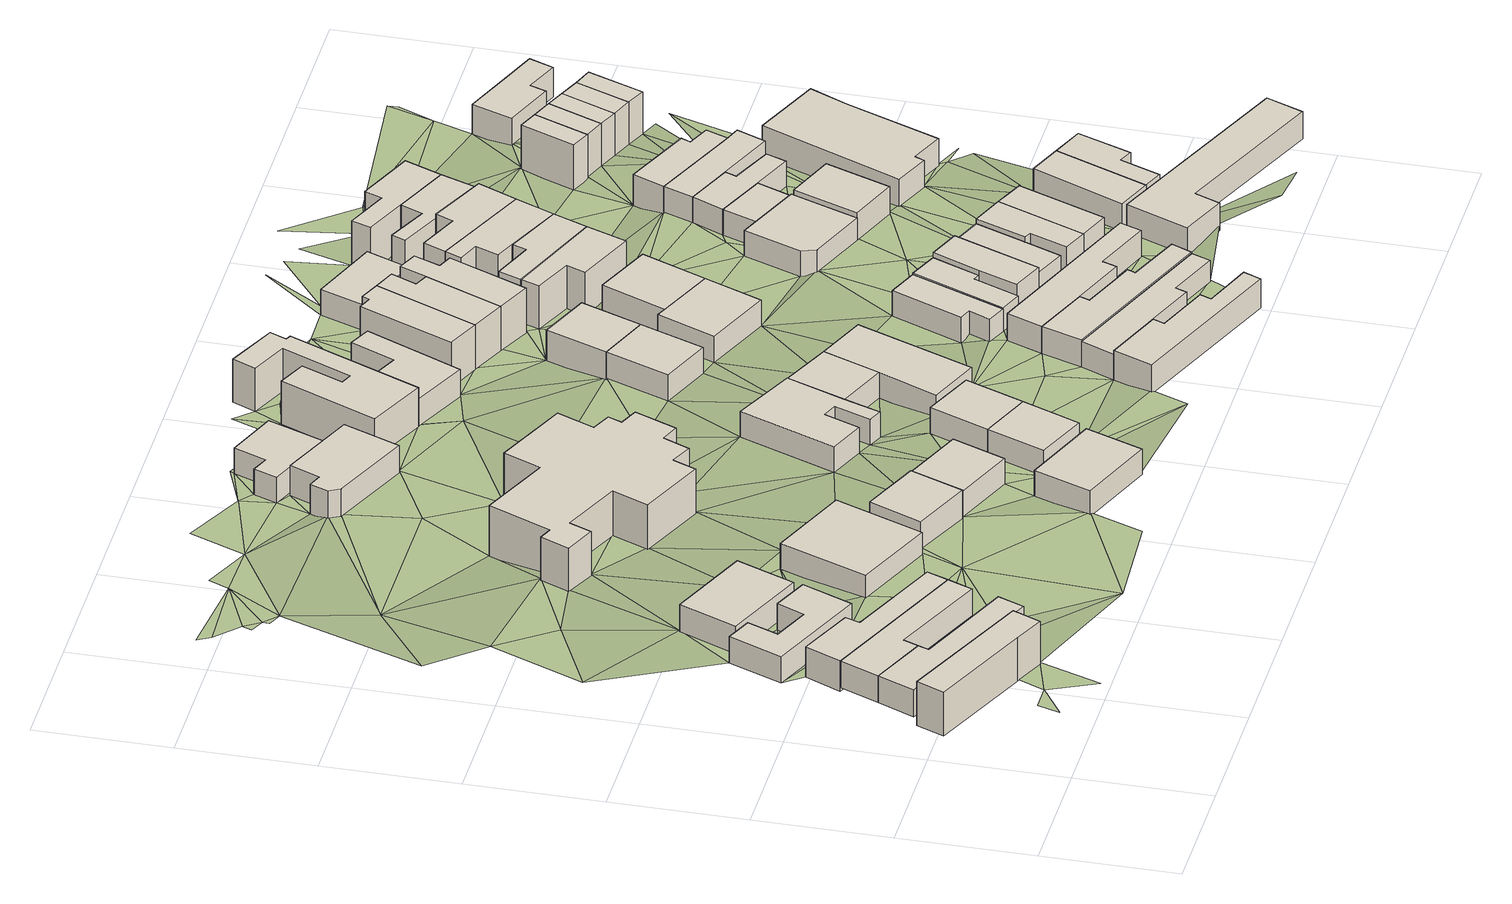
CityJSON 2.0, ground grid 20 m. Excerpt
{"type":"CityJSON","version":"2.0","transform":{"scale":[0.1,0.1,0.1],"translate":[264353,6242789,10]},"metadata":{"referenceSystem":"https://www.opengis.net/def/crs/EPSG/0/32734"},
"CityObjects":{
"building1":{"type":"Building","attributes":{"address":"35 Aberdeen Street Woodstock Cape Town","building":"house","building:levels":"2","footprint":{"type":"Polygon"},"plus_code":"CQX6XQXJ+XQV","ground_height":14.04,"building_height":6.9,"roof_height":20.94},"geometry":[{"type":"Solid","lod":"1","boundaries":[[[[0,1,2,3]],[[1,4,5,2]],[[4,6,7,5]],[[6,8,9,7]],[[8,0,3,9]],[[3,2,5,7,9]],[[8,6,4,1,0]]]]}]},
"building2":{"type":"Building","attributes":{"address":"33 Aberdeen Street Woodstock Cape Town","building":"house","building:levels":"1","footprint":{"type":"Polygon"},"plus_code":"CQXGX8X3+X6V","ground_height":14.04,"building_height":4.1,"roof_height":18.14},"geometry":[{"type":"Solid","lod":"1","boundaries":[[[[10,11,12,13]],[[11,14,15,12]],[[14,16,17,15]],[[16,18,19,17]],[[18,20,21,19]],[[20,10,13,21]],[[13,12,15,17,19,21]],[[20,18,16,14,11,10]]]]}]},
"building3":{"type":"Building","attributes":{"address":"31 Aberdeen Street Woodstock Cape Town","building":"house","building:levels":"1","footprint":{"type":"Polygon"},"plus_code":"CQXGX2X3+XVR","ground_height":14.04,"building_height":4.1,"roof_height":18.14},"geometry":[{"type":"Solid","lod":"1","boundaries":[[[[11,10,13,12]],[[10,22,23,13]],[[22,24,25,23]],[[24,26,27,25]],[[26,28,29,27]],[[28,11,12,29]],[[12,13,23,25,27,29]],[[28,26,24,22,10,11]]]]}]},
"building4":{"type":"Building","attributes":{"address":"29 Aberdeen Street Woodstock Cape Town","building":"house","building:levels":"1","footprint":{"type":"Polygon"},"plus_code":"CQXQX6X6+X9X","ground_height":14.04,"building_height":4.1,"roof_height":18.14},"geometry":[{"type":"Solid","lod":"1","boundaries":[[[[30,31,27,29]],[[31,32,33,27]],[[32,34,35,33]],[[34,36,37,35]],[[36,38,39,37]],[[38,30,29,39]],[[29,27,33,35,37,39]],[[38,36,34,32,31,30]]]]}]},
"building5":{"type":"Building","attributes":{"address":"28 Aberdeen Street Woodstock Cape Town","building":"house","building:use":"residential","building:levels":"1","beds":"5","social_facility":"group_home","footprint":{"type":"Polygon"},"plus_code":"CQX8XVXG+XGV","ground_height":13.25,"building_height":4.1,"roof_height":17.35},"geometry":[{"type":"Solid","lod":"1","boundaries":[[[[40,41,42,43]],[[41,44,45,42]],[[44,46,47,45]],[[46,48,49,47]],[[48,50,51,49]],[[50,52,53,51]],[[52,54,55,53]],[[54,40,43,55]],[[43,42,45,47,49,51,53,55]],[[54,52,50,48,46,44,41,40]]]]}]},
"building6":{"type":"Building","attributes":{"address":"25 Aberdeen Street Woodstock Cape Town","building":"house","building:levels":"1","footprint":{"type":"Polygon"},"plus_code":"CQXRXVX9+XGX","ground_height":13.25,"building_height":4.1,"roof_height":17.35},"geometry":[{"type":"Solid","lod":"1","boundaries":[[[[56,57,58,59]],[[57,60,61,58]],[[60,62,63,61]],[[62,56,59,63]],[[59,58,61,63]],[[62,60,57,56]]]]}]},
"building7":{"type":"Building","attributes":{"address":"Poitier House 2 Regent Square Woodstock Cape Town","building":"house","building:use":"residential","building:levels":"1","beds":"8","social_facility":"group_home","footprint":{"type":"Polygon"},"plus_code":"CRXPX9XQ+XXX","ground_height":12.96,"building_height":4.1,"roof_height":17.06},"geometry":[{"type":"Solid","lod":"1","boundaries":[[[[64,65,66,67]],[[65,68,69,66]],[[68,70,71,69]],[[70,64,67,71]],[[67,66,69,71]],[[70,68,65,64]]]]}]},
"building8":{"type":"Building","attributes":{"address":"4 Regent Square Woodstock Cape Town","building":"house","building:levels":"1","footprint":{"type":"Polygon"},"plus_code":"CVX7X8XF+X3V","ground_height":13.81,"building_height":4.1,"roof_height":17.91},"geometry":[{"type":"Solid","lod":"1","boundaries":[[[[72,73,74,75,76,77]],[[73,78,79,75,74]],[[78,80,81,79]],[[80,72,77,76,81]],[[76,75,79,81]],[[80,78,73,72]]]]}]},
"building9":{"type":"Building","attributes":{"address":"Woodstock Cape Town","building":"church","building:levels":"2","footprint":{"type":"Polygon"},"plus_code":"CVX2XJXR+X5X","ground_height":11.97,"building_height":6.9,"roof_height":18.87},"geometry":[{"type":"Solid","lod":"1","boundaries":[[[[82,83,84,85]],[[83,86,87,84]],[[86,88,89,87]],[[88,90,91,89]],[[90,92,93,91]],[[92,94,95,93]],[[94,96,97,95]],[[96,98,99,97]],[[98,100,101,99]],[[100,102,103,101]],[[102,104,105,103]],[[104,106,107,105]],[[106,108,109,107]],[[108,110,111,109]],[[110,112,113,111]],[[112,114,115,113]],[[114,116,117,115]],[[116,118,119,117]],[[118,120,121,119]],[[120,82,85,121]],[[85,84,87,89,91,93,95,97,99,101,103,105,107,109,111,113,115,117,119,121]],[[120,118,116,114,112,110,108,106,104,102,100,98,96,94,92,90,88,86,83,82]]]]}]},
"building10":{"type":"Building","attributes":{"address":"6 Regent Square Woodstock Cape Town","building":"house","building:levels":"1","footprint":{"type":"Polygon"},"plus_code":"CVXPXFX9+XWX","ground_height":13.62,"building_height":4.1,"roof_height":17.72},"geometry":[{"type":"Solid","lod":"1","boundaries":[[[[122,123,77,74]],[[123,124,125,77]],[[124,126,127,125]],[[126,122,74,127]],[[74,77,125,127]],[[126,124,123,122]]]]}]},
"building11":{"type":"Building","attributes":{"address":"60 Essex Street Woodstock Cape Town","building":"house","building:levels":"1","footprint":{"type":"Polygon"},"plus_code":"CVXXXPXC+XRX","ground_height":13.62,"building_height":4.1,"roof_height":17.72},"geometry":[{"type":"Solid","lod":"1","boundaries":[[[[128,129,130,131]],[[129,132,133,130]],[[132,134,135,133]],[[134,128,131,135]],[[131,130,133,135]],[[134,132,129,128]]]]}]},
"building12":{"type":"Building","attributes":{"address":"58 Essex Street Woodstock Cape Town","building":"house","building:levels":"1","footprint":{"type":"Polygon"},"plus_code":"C2X8X8X3+XGW","ground_height":13.62,"building_height":4.1,"roof_height":17.72},"geometry":[{"type":"Solid","lod":"1","boundaries":[[[[136,137,138,139]],[[137,140,141,138]],[[140,142,143,141]],[[142,136,139,143]],[[139,138,141,143]],[[142,140,137,136]]]]}]},
"building13":{"type":"Building","attributes":{"address":"23 Aberdeen Street Woodstock Cape Town","building":"house","building:levels":"1","footprint":{"type":"Polygon"},"plus_code":"CVX3X8XG+X2V","ground_height":10.85,"building_height":4.1,"roof_height":14.95},"geometry":[{"type":"Solid","lod":"1","boundaries":[[[[144,145,146,147]],[[145,148,149,146]],[[148,150,151,149]],[[150,152,153,151]],[[152,154,155,153]],[[154,156,157,155]],[[156,144,147,157]],[[147,146,149,151,153,155,157]],[[156,154,152,150,148,145,144]]]]}]},
"building14":{"type":"Building","attributes":{"address":"56 Essex Street Woodstock Cape Town","building":"house","building:levels":"1","footprint":{"type":"Polygon"},"plus_code":"C2XFXRXF+X2X","ground_height":13.62,"building_height":4.1,"roof_height":17.72},"geometry":[{"type":"Solid","lod":"1","boundaries":[[[[158,159,160,139]],[[159,161,162,160]],[[161,163,138,162]],[[163,158,139,138]],[[139,160,162,138]],[[163,161,159,158]]]]}]},
"building15":{"type":"Building","attributes":{"address":"21 Aberdeen Street Woodstock Cape Town","building":"house","building:levels":"1","footprint":{"type":"Polygon"},"plus_code":"CVX4XFXF+XRV","ground_height":10.06,"building_height":4.1,"roof_height":14.16},"geometry":[{"type":"Solid","lod":"1","boundaries":[[[[164,165,166,167]],[[165,168,169,166]],[[168,170,171,169]],[[170,172,173,171]],[[172,174,175,173]],[[174,164,167,175]],[[167,166,169,171,173,175]],[[174,172,170,168,165,164]]]]}]},
"building16":{"type":"Building","attributes":{"address":"8 Regent Road Woodstock Cape Town","building":"house","building:levels":"1","footprint":{"type":"Polygon"},"plus_code":"C2X6XPXM+XXV","ground_height":12.81,"building_height":4.1,"roof_height":16.91},"geometry":[{"type":"Solid","lod":"1","boundaries":[[[[176,177,178,179,180]],[[177,181,182,178]],[[181,183,184,182]],[[183,185,186,184]],[[185,187,188,186]],[[187,189,190,188]],[[189,191,192,190]],[[191,193,194,195,192]],[[193,176,180,179,195,194]],[[179,178,182,184,186,188,190,192,195]],[[193,191,189,187,185,183,181,177,176]]]]}]},
"building17":{"type":"Building","attributes":{"address":"10 Regent Road Woodstock Cape Town","building":"house","building:levels":"1","footprint":{"type":"Polygon"},"plus_code":"C2XMXVXQ+XVX","ground_height":12.68,"building_height":4.1,"roof_height":16.78},"geometry":[{"type":"Solid","lod":"1","boundaries":[[[[196,197,194,180]],[[197,198,199,194]],[[198,200,201,199]],[[200,196,180,201]],[[180,194,199,201]],[[200,198,197,196]]]]}]},
"building18":{"type":"Building","attributes":{"address":"12 Regent Road Woodstock Cape Town","building":"house","building:levels":"1","footprint":{"type":"Polygon"},"plus_code":"C2XWXJXX+XFX","ground_height":12.68,"building_height":4.1,"roof_height":16.78},"geometry":[{"type":"Solid","lod":"1","boundaries":[[[[200,198,199,201]],[[198,202,203,199]],[[202,204,205,203]],[[204,206,207,205]],[[206,200,201,207]],[[201,199,203,205,207]],[[206,204,202,198,200]]]]}]},
"building19":{"type":"Building","attributes":{"address":"1 Regent Square Woodstock Cape Town","building":"house","building:levels":"2","footprint":{"type":"Polygon"},"plus_code":"CVXQXRX9+X9X","ground_height":10.1,"building_height":6.9,"roof_height":17},"geometry":[{"type":"Solid","lod":"1","boundaries":[[[[208,209,210,211]],[[209,212,213,210]],[[212,214,215,213]],[[214,216,217,215]],[[216,218,219,217]],[[218,220,221,219]],[[220,222,223,221]],[[222,224,225,223]],[[224,226,227,225]],[[226,228,229,227]],[[228,230,231,229]],[[230,208,211,231]],[[211,210,213,215,217,219,221,223,225,227,229,231]],[[230,228,226,224,222,220,218,216,214,212,209,208]]]]}]},
"building20":{"type":"Building","attributes":{"address":"3 Regent Square Woodstock Cape Town","building":"house","building:levels":"1","footprint":{"type":"Polygon"},"plus_code":"C2X6XGXC+X6R","ground_height":10.97,"building_height":4.1,"roof_height":15.07},"geometry":[{"type":"Solid","lod":"1","boundaries":[[[[232,233,234,235]],[[233,236,237,234]],[[236,238,239,237]],[[238,240,241,239]],[[240,242,243,241]],[[242,232,235,243]],[[235,234,237,239,241,243]],[[242,240,238,236,233,232]]]]}]},
"building21":{"type":"Building","attributes":{"address":"13 Regent Square Woodstock Cape Town","building":"house","building:levels":"1","footprint":{"type":"Polygon"},"plus_code":"C2XQXRXR+X5W","ground_height":11.95,"building_height":4.1,"roof_height":16.05},"geometry":[{"type":"Solid","lod":"1","boundaries":[[[[244,245,246,247]],[[245,248,249,246]],[[248,250,251,249]],[[250,244,247,251]],[[247,246,249,251]],[[250,248,245,244]]]]}]},
"building22":{"type":"Building","attributes":{"address":"53 Essex Street Woodstock Cape Town","building":"house","building:levels":"1","footprint":{"type":"Polygon"},"plus_code":"C3XMX8XW+X3W","ground_height":14.14,"building_height":4.1,"roof_height":18.24},"geometry":[{"type":"Solid","lod":"1","boundaries":[[[[252,253,254,255,256,257]],[[253,258,259,255,254]],[[258,260,261,259]],[[260,262,263,261]],[[262,264,265,263]],[[264,266,267,265]],[[266,268,269,267]],[[268,252,257,256,269]],[[256,255,259,261,263,265,267,269]],[[268,266,264,262,260,258,253,252]]]]}]},
"building23":{"type":"Building","attributes":{"address":"51 Essex Street Woodstock Cape Town","building":"house","building:levels":"1","footprint":{"type":"Polygon"},"plus_code":"C3XVXFXX+X2X","ground_height":13.47,"building_height":4.1,"roof_height":17.57},"geometry":[{"type":"Solid","lod":"1","boundaries":[[[[270,252,257,271]],[[252,268,272,257]],[[268,273,274,272]],[[273,275,276,274]],[[275,277,278,276]],[[277,279,280,278]],[[279,281,282,280]],[[281,270,271,282]],[[271,257,272,274,276,278,280,282]],[[281,279,277,275,273,268,252,270]]]]}]},
"building24":{"type":"Building","attributes":{"address":"11 Regent Square Woodstock Cape Town","building":"house","building:levels":"1","footprint":{"type":"Polygon"},"plus_code":"C2XXXCXV+XGW","ground_height":11.95,"building_height":4.1,"roof_height":16.05},"geometry":[{"type":"Solid","lod":"1","boundaries":[[[[283,284,247,246]],[[284,285,286,247]],[[285,287,288,286]],[[287,283,246,288]],[[246,247,286,288]],[[287,285,284,283]]]]}]},
"building25":{"type":"Building","attributes":{"address":"5 Regent Square Woodstock Cape Town","building":"house","building:levels":"2","footprint":{"type":"Polygon"},"plus_code":"C2XPX5X7+XCW","ground_height":11.24,"building_height":6.9,"roof_height":18.14},"geometry":[{"type":"Solid","lod":"1","boundaries":[[[[289,290,291,292]],[[290,293,294,291]],[[293,295,296,294]],[[295,297,298,296]],[[297,299,300,298]],[[299,289,292,300]],[[292,291,294,296,298,300]],[[299,297,295,293,290,289]]]]}]},
"building26":{"type":"Building","attributes":{"address":"49 Essex Street Woodstock Cape Town","building":"house","building:levels":"1","footprint":{"type":"Polygon"},"plus_code":"C3XVXVX5+X9X","ground_height":13.7,"building_height":4.1,"roof_height":17.8},"geometry":[{"type":"Solid","lod":"1","boundaries":[[[[301,270,302,303]],[[270,281,282,304,302]],[[281,305,306,307,304,282]],[[305,308,309,307,306]],[[308,310,311,309]],[[310,312,313,311]],[[312,314,315,313]],[[314,301,303,315]],[[303,302,304,307,309,311,313,315]],[[314,312,310,308,305,281,270,301]]]]}]},
"building27":{"type":"Building","attributes":{"address":"14 Regent Road Woodstock Cape Town","building":"house","building:levels":"1","footprint":{"type":"Polygon"},"plus_code":"C3XRXFXP+XMW","ground_height":12.68,"building_height":4.1,"roof_height":16.78},"geometry":[{"type":"Solid","lod":"1","boundaries":[[[[316,317,318,319]],[[317,320,321,318]],[[320,322,323,321]],[[322,324,325,323]],[[324,326,327,325]],[[326,316,319,327]],[[319,318,321,323,325,327]],[[326,324,322,320,317,316]]]]}]},
"building28":{"type":"Building","attributes":{"address":"44 Essex Street Woodstock Cape Town","building":"house","building:levels":"1","footprint":{"type":"Polygon"},"plus_code":"C3X9XVX8+X7V","ground_height":11.95,"building_height":4.1,"roof_height":16.05},"geometry":[{"type":"Solid","lod":"1","boundaries":[[[[328,329,330,331]],[[329,332,333,330]],[[332,334,335,333]],[[334,336,337,335]],[[336,328,331,337]],[[331,330,333,335,337]],[[336,334,332,329,328]]]]}]},
"building29":{"type":"Building","attributes":{"address":"7 Regent Square Woodstock Cape Town","building":"house","building:levels":"2","footprint":{"type":"Polygon"},"plus_code":"C2XWXGXH+XGW","ground_height":11.24,"building_height":6.9,"roof_height":18.14},"geometry":[{"type":"Solid","lod":"1","boundaries":[[[[338,339,340,341]],[[339,342,343,340]],[[342,289,292,343]],[[289,299,300,292]],[[299,344,345,300]],[[344,338,341,345]],[[341,340,343,292,300,345]],[[344,299,289,342,339,338]]]]}]},
"building30":{"type":"Building","attributes":{"address":"16 Regent Road Woodstock Cape Town","building":"house","building:levels":"1","footprint":{"type":"Polygon"},"plus_code":"C4X3XFX4+XGV","ground_height":12.93,"building_height":4.1,"roof_height":17.03},"geometry":[{"type":"Solid","lod":"1","boundaries":[[[[346,347,319,348,349,318]],[[347,350,351,348,319]],[[350,352,353,351]],[[352,354,355,353]],[[354,356,357,355]],[[356,346,318,349,357]],[[349,348,351,353,355,357]],[[356,354,352,350,347,346]]]]}]},
"building31":{"type":"Building","attributes":{"address":"47 Essex Street Woodstock Cape Town","building":"house","building:levels":"1","footprint":{"type":"Polygon"},"plus_code":"C4X4XWXX+XVR","ground_height":13.7,"building_height":4.1,"roof_height":17.8},"geometry":[{"type":"Solid","lod":"1","boundaries":[[[[301,314,315,303]],[[314,358,359,315]],[[358,360,361,359]],[[360,362,363,361]],[[362,364,365,363]],[[364,366,367,365]],[[366,301,303,367]],[[303,315,359,361,363,365,367]],[[366,364,362,360,358,314,301]]]]}]},
"building32":{"type":"Building","attributes":{"address":"9 Regent Square Woodstock Cape Town","building":"house","building:levels":"2","footprint":{"type":"Polygon"},"plus_code":"C3X5XRXC+X6X","ground_height":11.24,"building_height":6.9,"roof_height":18.14},"geometry":[{"type":"Solid","lod":"1","boundaries":[[[[338,344,345,341]],[[344,368,369,345]],[[368,370,371,369]],[[370,372,373,371]],[[372,374,375,373]],[[374,376,377,375]],[[376,338,341,377]],[[341,345,369,371,373,375,377]],[[376,374,372,370,368,344,338]]]]}]},
"building33":{"type":"Building","attributes":{"address":"18 Regent Road Woodstock Cape Town","building":"house","building:levels":"1","footprint":{"type":"Polygon"},"plus_code":"C4X6X5XC+XGV","ground_height":13.7,"building_height":4.1,"roof_height":17.8},"geometry":[{"type":"Solid","lod":"1","boundaries":[[[[356,354,355,378,379,357]],[[354,380,381,378,355]],[[380,382,383,384,381]],[[382,385,386,387,384,383]],[[385,356,357,379,387,386]],[[379,378,381,384,387]],[[385,382,380,354,356]]]]}]},
"building34":{"type":"Building","attributes":{"address":"42 Essex Street Woodstock Cape Town","building":"house","building:levels":"1","footprint":{"type":"Polygon"},"plus_code":"C3XJXCX7+XQV","ground_height":11.95,"building_height":4.1,"roof_height":16.05},"geometry":[{"type":"Solid","lod":"1","boundaries":[[[[328,388,389,331]],[[388,390,391,389]],[[390,329,330,391]],[[329,328,331,330]],[[331,389,391,330]],[[329,390,388,328]]]]}]},
"building35":{"type":"Building","attributes":{"address":"40 Essex Street Woodstock Cape Town","building":"house","building:levels":"2","footprint":{"type":"Polygon"},"plus_code":"C3XQX5XP+X4W","ground_height":11.24,"building_height":6.9,"roof_height":18.14},"geometry":[{"type":"Solid","lod":"1","boundaries":[[[[392,393,394,395]],[[393,396,397,394]],[[396,398,399,397]],[[398,400,401,399]],[[400,402,403,401]],[[402,392,395,403]],[[395,394,397,399,401,403]],[[402,400,398,396,393,392]]]]}]},
"building36":{"type":"Building","attributes":{"address":"20 Regent Road Woodstock Cape Town","building":"house","building:levels":"1","footprint":{"type":"Polygon"},"plus_code":"C4XGXPX9+X8W","ground_height":12.93,"building_height":4.1,"roof_height":17.03},"geometry":[{"type":"Solid","lod":"1","boundaries":[[[[385,382,383,386]],[[382,404,405,383]],[[404,406,407,405]],[[406,408,409,407]],[[408,385,386,409]],[[386,383,405,407,409]],[[408,406,404,382,385]]]]}]},
"building37":{"type":"Building","attributes":{"address":"30A Essex Street Woodstock Cape Town","building":"house","building:levels":"1","footprint":{"type":"Polygon"},"plus_code":"C3X9X5XH+X9R","ground_height":10.25,"building_height":4.1,"roof_height":14.35},"geometry":[{"type":"Solid","lod":"1","boundaries":[[[[410,411,412,413]],[[411,414,415,412]],[[414,416,417,415]],[[416,410,413,417]],[[413,412,415,417]],[[416,414,411,410]]]]}]},
"building38":{"type":"Building","attributes":{"address":"38 Essex Street Woodstock Cape Town","building":"house","building:levels":"2","footprint":{"type":"Polygon"},"plus_code":"C3XWX2X4+X3V","ground_height":11.22,"building_height":6.9,"roof_height":18.12},"geometry":[{"type":"Solid","lod":"1","boundaries":[[[[392,418,419,395]],[[418,420,421,419]],[[420,422,423,421]],[[422,424,425,423]],[[424,393,394,425]],[[393,392,395,394]],[[395,419,421,423,425,394]],[[393,424,422,420,418,392]]]]}]},
"building39":{"type":"Building","attributes":{"address":"22 Regent Road Woodstock Cape Town","building":"house","building:levels":"1","footprint":{"type":"Polygon"},"plus_code":"C4XQX3X5+X6W","ground_height":13.7,"building_height":4.1,"roof_height":17.8},"geometry":[{"type":"Solid","lod":"1","boundaries":[[[[408,406,407,426,427,409]],[[406,428,429,426,407]],[[428,430,431,429]],[[430,432,433,431]],[[432,434,435,433]],[[434,408,409,427,435]],[[427,426,429,431,433,435]],[[434,432,430,428,406,408]]]]}]},
"building40":{"type":"Building","attributes":{"address":"36 Essex Street Woodstock Cape Town","building":"house","building:levels":"2","footprint":{"type":"Polygon"},"plus_code":"C3XVX6X7+X4X","ground_height":11.24,"building_height":6.9,"roof_height":18.14},"geometry":[{"type":"Solid","lod":"1","boundaries":[[[[418,436,437,419]],[[436,438,439,437]],[[438,440,441,439]],[[440,442,443,441]],[[442,444,445,443]],[[444,420,421,445]],[[420,418,419,421]],[[419,437,439,441,443,445,421]],[[420,444,442,440,438,436,418]]]]}]},
"building41":{"type":"Building","attributes":{"address":"24 Regent Road Woodstock Cape Town","building":"house","building:levels":"1","footprint":{"type":"Polygon"},"plus_code":"C4XXXGXG+XGV","ground_height":13.7,"building_height":4.1,"roof_height":17.8},"geometry":[{"type":"Solid","lod":"1","boundaries":[[[[434,432,433,435]],[[432,446,447,433]],[[446,448,449,447]],[[448,434,435,449]],[[435,433,447,449]],[[448,446,432,434]]]]}]},
"building42":{"type":"Building","attributes":{"address":"45 Essex Street Woodstock Cape Town","building":"house","building:levels":"1","footprint":{"type":"Polygon"},"plus_code":"C4XGXWXW+XJV","ground_height":12.08,"building_height":4.1,"roof_height":16.18},"geometry":[{"type":"Solid","lod":"1","boundaries":[[[[450,451,452,453]],[[451,454,455,452]],[[454,456,457,455]],[[456,458,459,457]],[[458,460,461,459]],[[460,462,463,461]],[[462,464,465,463]],[[464,450,453,465]],[[453,452,455,457,459,461,463,465]],[[464,462,460,458,456,454,451,450]]]]}]},
"building43":{"type":"Building","attributes":{"address":"34 Essex Street Woodstock Cape Town","building":"house","building:levels":"2","footprint":{"type":"Polygon"},"plus_code":"C4X4XPXF+X2W","ground_height":11.22,"building_height":6.9,"roof_height":18.12},"geometry":[{"type":"Solid","lod":"1","boundaries":[[[[466,467,468,437]],[[467,469,470,471,468]],[[469,472,473,474,471,470]],[[472,475,476,474,473]],[[475,477,439,476]],[[477,466,437,439]],[[437,468,471,474,476,439]],[[477,475,472,469,467,466]]]]}]},
"building44":{"type":"Building","attributes":{"address":"32 Essex Street Woodstock Cape Town","building":"house","building:levels":"2","footprint":{"type":"Polygon"},"plus_code":"C4X5XCXV+XRR","ground_height":10.48,"building_height":6.9,"roof_height":17.38},"geometry":[{"type":"Solid","lod":"1","boundaries":[[[[467,478,479,480]],[[478,481,482,479]],[[481,483,484,482]],[[483,485,486,484]],[[485,487,488,486]],[[487,469,470,488]],[[469,467,480,470]],[[480,479,482,484,486,488,470]],[[469,487,485,483,481,478,467]]]]}]},
"building45":{"type":"Building","attributes":{"address":"43 Essex Street Woodstock Cape Town","building":"house","building:levels":"1","footprint":{"type":"Polygon"},"plus_code":"C4XPXPXQ+X5W","ground_height":12.08,"building_height":4.1,"roof_height":16.18},"geometry":[{"type":"Solid","lod":"1","boundaries":[[[[458,456,457,459]],[[456,489,490,457]],[[489,491,492,490]],[[491,458,459,492]],[[459,457,490,492]],[[491,489,456,458]]]]}]},
"building46":{"type":"Building","attributes":{"address":"26 Regent Road Woodstock Cape Town","building":"house","building:levels":"1","footprint":{"type":"Polygon"},"plus_code":"C5XCX4XW+XJR","ground_height":13.96,"building_height":4.1,"roof_height":18.06},"geometry":[{"type":"Solid","lod":"1","boundaries":[[[[493,494,495,496]],[[494,497,498,495]],[[497,499,500,498]],[[499,493,496,500]],[[496,495,498,500]],[[499,497,494,493]]]]}]},
"building47":{"type":"Building","attributes":{"address":"Regent Road Woodstock Cape Town","building":"retail","building:levels":"1","footprint":{"type":"Polygon"},"plus_code":"C4XXXGXV+XJW","ground_height":12.93,"building_height":4.1,"roof_height":17.03},"geometry":[{"type":"Solid","lod":"1","boundaries":[[[[450,501,502,503,504,453]],[[501,505,506,503,502]],[[505,451,507,506]],[[451,450,453,504,507]],[[504,503,506,507]],[[451,505,501,450]]]]}]},
"building48":{"type":"Building","attributes":{"address":"30 Essex Street Woodstock Cape Town","building":"house","building:levels":"2","footprint":{"type":"Polygon"},"plus_code":"C4X7XJXM+XGX","ground_height":10.48,"building_height":6.9,"roof_height":17.38},"geometry":[{"type":"Solid","lod":"1","boundaries":[[[[478,508,509,479]],[[508,510,511,509]],[[510,512,513,511]],[[512,514,515,513]],[[514,516,517,515]],[[516,481,482,517]],[[481,478,479,482]],[[479,509,511,513,515,517,482]],[[481,516,514,512,510,508,478]]]]}]},
"building49":{"type":"Building","attributes":{"address":"42 Dublin Street Woodstock Cape Town","building":"yes","building:levels":"1","footprint":{"type":"Polygon"},"plus_code":"C5XRX6X8+X7V","ground_height":13.96,"building_height":4.1,"roof_height":18.06},"geometry":[{"type":"Solid","lod":"1","boundaries":[[[[518,519,520,521]],[[519,522,523,520]],[[522,524,525,523]],[[524,526,527,525]],[[526,528,529,527]],[[528,518,521,529]],[[521,520,523,525,527,529]],[[528,526,524,522,519,518]]]]}]},
"building50":{"type":"Building","attributes":{"address":"28 Regent Road Woodstock Cape Town","building":"house","building:levels":"1","footprint":{"type":"Polygon"},"plus_code":"C5XPX6XC+XHX","ground_height":13.96,"building_height":4.1,"roof_height":18.06},"geometry":[{"type":"Solid","lod":"1","boundaries":[[[[530,531,496,495]],[[531,532,533,496]],[[532,534,535,533]],[[534,536,537,535]],[[536,538,539,537]],[[538,530,495,539]],[[495,496,533,535,537,539]],[[538,536,534,532,531,530]]]]}]},
"building51":{"type":"Building","attributes":{"address":"41 Essex Street Woodstock Cape Town","building":"house","building:levels":"1","footprint":{"type":"Polygon"},"plus_code":"C4XXXFXW+X4V","ground_height":12.08,"building_height":4.1,"roof_height":16.18},"geometry":[{"type":"Solid","lod":"1","boundaries":[[[[491,489,490,492]],[[489,540,541,490]],[[540,542,543,541]],[[542,544,545,543]],[[544,546,547,545]],[[546,548,549,547]],[[548,491,492,549]],[[492,490,541,543,545,547,549]],[[548,546,544,542,540,489,491]]]]}]},
"building52":{"type":"Building","attributes":{"address":"39 Essex Street Woodstock Cape Town","building":"house","building:levels":"1","footprint":{"type":"Polygon"},"plus_code":"C5X3XRXG+X7R","ground_height":12.08,"building_height":4.1,"roof_height":16.18},"geometry":[{"type":"Solid","lod":"1","boundaries":[[[[548,546,547,549]],[[546,550,551,547]],[[550,552,553,551]],[[552,554,555,553]],[[554,556,557,555]],[[556,548,549,557]],[[549,547,551,553,555,557]],[[556,554,552,550,546,548]]]]}]},
"building53":{"type":"Building","attributes":{"address":"37 Essex Street Woodstock Cape Town","building":"house","building:levels":"1","footprint":{"type":"Polygon"},"plus_code":"C5X4X9XR+XXR","ground_height":12.08,"building_height":4.1,"roof_height":16.18},"geometry":[{"type":"Solid","lod":"1","boundaries":[[[[558,559,555,557]],[[559,560,561,555]],[[560,562,563,561]],[[562,564,565,563]],[[564,566,567,565]],[[566,558,557,567]],[[557,555,561,563,565,567]],[[566,564,562,560,559,558]]]]}]},
"building54":{"type":"Building","attributes":{"address":"17 Regent Road Woodstock Cape Town","building":"office","building:levels":"1","footprint":{"type":"Polygon"},"plus_code":"C5XHXMXC+XPR","ground_height":13.07,"building_height":4.1,"roof_height":17.17},"geometry":[{"type":"Solid","lod":"1","boundaries":[[[[568,569,570,571]],[[569,572,573,570]],[[572,574,575,573]],[[574,576,577,575]],[[576,578,579,577]],[[578,580,581,579]],[[580,568,571,581]],[[571,570,573,575,577,579,581]],[[580,578,576,574,572,569,568]]]]}]},
"building55":{"type":"Building","attributes":{"address":"1 Dublin Street Mews Woodstock Cape Town","building":"house","building:levels":"2","footprint":{"type":"Polygon"},"plus_code":"C5X4XWXR+X5V","ground_height":11.55,"building_height":6.9,"roof_height":18.45},"geometry":[{"type":"Solid","lod":"1","boundaries":[[[[582,583,584,585]],[[583,586,587,584]],[[586,588,589,587]],[[588,582,585,589]],[[585,584,587,589]],[[588,586,583,582]]]]}]},
"building56":{"type":"Building","attributes":{"address":"2 Dublin Street Mews Woodstock Cape Town","building":"house","building:levels":"2","footprint":{"type":"Polygon"},"plus_code":"C5X7XXXG+X4X","ground_height":11.55,"building_height":6.9,"roof_height":18.45},"geometry":[{"type":"Solid","lod":"1","boundaries":[[[[590,591,585,592]],[[591,593,589,585]],[[593,594,595,589]],[[594,590,592,595]],[[592,585,589,595]],[[594,593,591,590]]]]}]},
"building57":{"type":"Building","attributes":{"address":"3 Dublin Street Mews Woodstock Cape Town","building":"house","building:levels":"2","footprint":{"type":"Polygon"},"plus_code":"C5XCXXX9+X3V","ground_height":11.55,"building_height":6.9,"roof_height":18.45},"geometry":[{"type":"Solid","lod":"1","boundaries":[[[[596,590,592,597]],[[590,594,595,592]],[[594,598,599,595]],[[598,596,597,599]],[[597,592,595,599]],[[598,594,590,596]]]]}]},
"building58":{"type":"Building","attributes":{"address":"4 Dublin Street Mews Woodstock Cape Town","building":"house","building:levels":"2","footprint":{"type":"Polygon"},"plus_code":"C5XJX2XG+XVR","ground_height":11.55,"building_height":6.9,"roof_height":18.45},"geometry":[{"type":"Solid","lod":"1","boundaries":[[[[600,596,597,601]],[[596,598,599,597]],[[598,602,603,599]],[[602,600,601,603]],[[601,597,599,603]],[[602,598,596,600]]]]}]},
"building59":{"type":"Building","attributes":{"address":"5 Dublin Street Mews Woodstock Cape Town","building":"house","building:levels":"2","footprint":{"type":"Polygon"},"plus_code":"C5XQX3XF+XCV","ground_height":11.55,"building_height":6.9,"roof_height":18.45},"geometry":[{"type":"Solid","lod":"1","boundaries":[[[[604,600,601,605]],[[600,602,603,601]],[[602,606,607,603]],[[606,604,605,607]],[[605,601,603,607]],[[606,602,600,604]]]]}]},
"building60":{"type":"Building","attributes":{"address":"Essex Street Woodstock Cape Town","building":"house","building:levels":"1","footprint":{"type":"Polygon"},"plus_code":"C5XQX6XM+XHX","ground_height":11.55,"building_height":4.1,"roof_height":15.65},"geometry":[{"type":"Solid","lod":"1","boundaries":[[[[608,609,610,611,612,613]],[[609,614,615,611,610]],[[614,616,617,615]],[[616,618,619,617]],[[618,620,621,619]],[[620,622,623,621]],[[622,608,613,612,623]],[[612,611,615,617,619,621,623]],[[622,620,618,616,614,609,608]]]]}]},
"terrain1":{"type":"TINRelief","geometry":[{"type":"CompositeSurface","lod":"1","boundaries":[[[624,625,626]],[[625,627,628]],[[625,628,629]],[[630,631,632]],[[633,634,635]],[[636,631,630]],[[637,40,38]],[[632,18,630]],[[628,635,634]],[[636,630,24]],[[40,637,638]],[[52,639,54]],[[54,640,641]],[[639,640,54]],[[642,638,637]],[[46,52,50]],[[635,628,643]],[[18,24,630]],[[48,46,50]],[[639,52,46]],[[644,645,641]],[[644,641,640]],[[642,646,638]],[[643,18,635]],[[647,639,46]],[[648,645,649]],[[46,44,647]],[[44,638,650]],[[646,650,638]],[[651,24,18]],[[651,18,643]],[[26,24,651]],[[640,652,644]],[[653,645,644]],[[649,654,648]],[[646,26,651]],[[647,44,65]],[[65,44,650]],[[649,645,653]],[[640,62,655]],[[646,656,650]],[[657,658,659]],[[640,655,652]],[[65,62,647]],[[644,652,653]],[[654,659,660]],[[661,662,663]],[[651,656,646]],[[662,661,657]],[[659,662,657]],[[664,651,643]],[[659,654,662]],[[665,62,65]],[[666,656,651]],[[664,643,667]],[[653,110,649]],[[655,62,668]],[[668,62,665]],[[651,123,666]],[[654,649,669]],[[653,670,110]],[[78,656,666]],[[654,671,662]],[[665,65,64]],[[651,664,123]],[[672,655,673]],[[64,656,78]],[[668,673,655]],[[110,674,649]],[[675,662,671]],[[668,665,676]],[[654,669,671]],[[665,64,676]],[[78,122,64]],[[677,649,674]],[[664,132,123]],[[677,669,649]],[[124,123,132]],[[106,110,678]],[[122,181,64]],[[674,110,106]],[[676,64,181]],[[140,124,132]],[[671,669,148]],[[679,680,676]],[[671,681,682]],[[140,683,124]],[[132,129,140]],[[671,148,170]],[[676,181,679]],[[124,683,126]],[[671,170,681]],[[137,683,140]],[[122,126,183]],[[181,122,183]],[[137,126,683]],[[677,674,684]],[[129,142,140]],[[106,684,674]],[[685,679,686]],[[148,145,144]],[[144,170,148]],[[168,681,170]],[[177,679,181]],[[687,129,688]],[[689,126,137]],[[177,686,679]],[[183,126,189]],[[126,689,189]],[[144,172,170]],[[164,681,168]],[[142,129,687]],[[690,691,692]],[[693,692,694]],[[168,165,164]],[[187,183,189]],[[681,164,695]],[[696,693,686]],[[191,189,689]],[[183,187,185]],[[696,686,177]],[[697,684,106]],[[690,697,106]],[[693,696,692]],[[696,690,692]],[[172,144,156]],[[689,698,191]],[[687,699,142]],[[142,252,136]],[[156,684,700]],[[698,689,159]],[[695,164,174]],[[684,701,700]],[[699,252,142]],[[191,198,193]],[[698,198,191]],[[172,156,702]],[[703,159,136]],[[248,696,177]],[[174,702,695]],[[172,702,174]],[[684,697,701]],[[700,228,156]],[[159,703,698]],[[690,696,245]],[[177,176,248]],[[136,704,703]],[[136,252,704]],[[702,156,228]],[[690,245,697]],[[701,697,705]],[[245,696,248]],[[705,240,701]],[[702,228,706]],[[697,707,705]],[[270,704,252]],[[248,176,250]],[[703,704,301]],[[224,222,226]],[[228,218,706]],[[301,704,270]],[[245,707,697]],[[334,176,200]],[[708,218,228]],[[226,708,228]],[[209,701,240]],[[334,250,176]],[[220,226,222]],[[366,703,301]],[[218,708,220]],[[366,709,703]],[[220,708,226]],[[206,703,322]],[[703,709,322]],[[707,710,711]],[[245,287,707]],[[712,236,240]],[[713,714,715]],[[716,707,711]],[[713,717,273]],[[236,209,240]],[[707,287,710]],[[200,336,334]],[[332,250,334]],[[200,206,336]],[[366,718,709]],[[715,717,713]],[[322,709,719]],[[332,244,250]],[[212,209,214]],[[366,720,718]],[[206,322,320]],[[716,711,295]],[[710,287,721]],[[715,722,723]],[[717,715,723]],[[236,716,295]],[[724,209,236]],[[724,214,209]],[[336,206,320]],[[725,726,727]],[[285,244,332]],[[721,287,728]],[[729,730,717]],[[724,236,295]],[[396,287,285]],[[731,352,720]],[[396,728,287]],[[732,726,725]],[[729,717,723]],[[731,720,733]],[[293,290,295]],[[329,390,332]],[[720,366,734]],[[390,285,332]],[[295,290,724]],[[352,731,354]],[[393,728,396]],[[400,396,285]],[[290,416,724]],[[416,290,289]],[[735,736,732]],[[400,285,390]],[[336,320,737]],[[736,726,732]],[[393,424,728]],[[720,734,733]],[[398,396,400]],[[289,342,416]],[[737,320,346]],[[738,342,739]],[[416,414,724]],[[328,336,462]],[[740,726,741]],[[742,733,743]],[[744,728,424]],[[342,376,416]],[[729,522,745]],[[376,342,738]],[[741,726,736]],[[390,746,400]],[[737,462,336]],[[745,522,736]],[[743,733,734]],[[747,346,356]],[[424,440,744]],[[440,424,444]],[[743,748,742]],[[410,416,376]],[[444,424,422]],[[737,346,747]],[[749,742,748]],[[438,750,744]],[[736,522,741]],[[390,751,746]],[[374,750,438]],[[438,744,440]],[[752,522,729]],[[753,743,734]],[[356,385,747]],[[444,442,440]],[[410,376,374]],[[420,444,422]],[[462,460,328]],[[751,328,460]],[[475,374,438]],[[414,411,754]],[[410,374,475]],[[734,755,753]],[[741,522,519]],[[414,754,756]],[[408,747,385]],[[741,519,734]],[[487,410,475]],[[747,757,737]],[[755,734,499]],[[485,410,487]],[[519,499,734]],[[411,410,485]],[[758,751,460]],[[487,475,759]],[[411,514,754]],[[556,746,751]],[[759,475,760]],[[761,747,408]],[[516,411,485]],[[514,762,754]],[[755,499,763]],[[519,531,499]],[[458,758,460]],[[392,746,556]],[[757,747,761]],[[516,514,411]],[[751,758,548]],[[752,764,765]],[[516,485,766]],[[767,408,434]],[[458,491,758]],[[531,519,532]],[[485,768,766]],[[418,392,769]],[[751,548,556]],[[763,499,770]],[[767,761,408]],[[758,491,548]],[[765,764,771]],[[769,436,418]],[[772,434,763]],[[773,514,774]],[[775,774,514]],[[769,392,566]],[[392,556,566]],[[767,434,772]],[[769,776,436]],[[489,456,454]],[[763,770,772]],[[534,532,536]],[[454,451,777]],[[532,778,536]],[[777,761,767]],[[532,519,779]],[[489,454,780]],[[777,780,454]],[[781,774,782]],[[770,783,772]],[[586,769,566]],[[784,770,530]],[[769,785,776]],[[786,546,544]],[[787,782,774]],[[767,574,777]],[[788,772,789]],[[790,776,785]],[[783,770,784]],[[780,777,791]],[[783,789,772]],[[785,769,586]],[[546,786,791]],[[586,566,593]],[[780,791,786]],[[785,787,790]],[[594,593,566]],[[791,777,574]],[[566,792,594]],[[789,783,793]],[[792,794,795]],[[791,574,796]],[[795,797,796]],[[782,787,798]],[[598,594,792]],[[796,574,799]],[[785,608,787]],[[598,792,602]],[[606,792,795]],[[591,800,785]],[[602,792,606]],[[801,795,796]],[[591,590,800]],[[801,796,799]],[[800,608,785]],[[798,787,608]],[[606,795,802]],[[800,590,596]],[[782,798,803]],[[596,804,800]],[[596,600,804]],[[798,805,803]]]}]}
},
"vertices":[
[7,179,39],[162,113,39],[162,113,109],[7,179,109],[210,92,39],[210,92,109],[228,134,39],[228,134,109],[25,221,39],[25,221,109],
[156,249,38],[70,285,38],[70,285,81],[156,249,81],[46,230,38],[46,230,81],[284,132,38],[284,132,81],[300,171,38],[300,171,81],[150,233,38],[150,233,81],
[165,271,38],[165,271,81],[311,210,38],[311,210,81],[326,247,38],[326,247,81],[95,343,38],[95,343,81],
[95,343,32],[326,247,32],[339,279,32],[339,279,81],[195,339,32],[195,339,81],[203,361,32],[203,361,81],[119,397,32],[119,397,81],
[97,426,32],[249,363,32],[249,363,74],[97,426,74],[281,438,32],[281,438,74],[226,461,32],[226,461,74],[208,420,32],[208,420,74],[152,443,32],[152,443,74],[171,489,32],[171,489,74],[131,506,32],[131,506,74],
[195,589,30],[158,503,30],[158,503,74],[195,589,74],[283,451,30],[283,451,74],[319,538,30],[319,538,74],
[502,443,30],[379,492,30],[379,492,71],[502,443,71],[326,361,30],[326,361,71],[449,311,30],[449,311,71],
[552,279,30],[584,358,30],[584,358,77],[584,358,79],[552,279,79],[552,279,77],[495,395,30],[495,395,79],[462,316,30],[462,316,79],
[428,736,8],[405,682,8],[405,682,89],[428,736,89],[507,639,8],[507,639,89],[522,674,8],[522,674,89],[555,659,8],[555,659,89],[573,699,8],[573,699,89],[601,688,8],[601,688,89],[628,751,8],[628,751,89],[599,763,8],[599,763,89],[608,784,8],[608,784,89],[578,797,8],[578,797,89],[602,853,8],[602,853,89],[488,901,8],[488,901,89],[464,845,8],[464,845,89],[355,891,8],[355,891,89],[314,797,8],[314,797,89],[294,805,8],[294,805,89],[275,762,8],[275,762,89],[323,742,8],[323,742,89],[337,775,8],[337,775,89],
[584,358,36],[552,279,36],[645,242,36],[645,242,77],[677,321,36],[677,321,77],
[710,66,36],[743,151,36],[743,151,77],[710,66,77],[625,196,36],[625,196,77],[592,111,36],[592,111,77],
[790,250,36],[711,281,36],[711,281,77],[790,250,77],[677,195,36],[677,195,77],[755,164,36],[755,164,77],
[453,1190,1],[434,1145,1],[434,1145,49],[453,1190,49],[413,1153,1],[413,1153,49],[402,1126,1],[402,1126,49],[411,1109,1],[411,1109,49],[535,1057,1],[535,1057,49],[570,1142,1],[570,1142,49],
[790,250,35],[825,337,35],[825,337,77],[747,369,35],[747,369,77],[711,281,35],
[489,1276,1],[470,1228,1],[470,1228,42],[489,1276,42],[444,1238,1],[444,1238,42],[430,1203,1],[430,1203,42],[534,1162,1],[534,1162,42],[567,1246,1],[567,1246,42],
[788,577,28],[692,620,28],[692,620,69],[788,577,69],[788,577,68],[634,476,28],[634,476,69],[689,454,28],[689,454,69],[710,507,28],[710,507,69],[733,498,28],[733,498,69],[711,444,28],[711,444,69],[733,435,28],[733,435,69],[753,490,28],[753,490,68],[753,490,69],
[788,577,27],[753,490,27],[831,459,27],[831,459,68],[865,544,27],[865,544,68],
[792,371,27],[792,371,68],[871,340,27],[871,340,68],[941,514,27],[941,514,68],
[650,1057,1],[737,1255,1],[737,1255,70],[650,1057,70],[729,1259,1],[729,1259,70],[740,1284,1],[740,1284,70],[663,1318,1],[663,1318,70],[647,1283,1],[647,1283,70],[704,1258,1],[704,1258,70],[658,1154,1],[658,1154,70],[641,1161,1],[641,1161,70],[668,1223,1],[668,1223,70],[624,1242,1],[624,1242,70],[560,1097,1],[560,1097,70],
[736,1019,1],[802,1163,1],[802,1163,51],[736,1019,51],[769,1178,1],[769,1178,51],[739,1112,1],[739,1112,51],[687,1135,1],[687,1135,51],[652,1057,1],[652,1057,51],
[886,803,19],[808,833,19],[808,833,61],[886,803,61],[771,738,19],[771,738,61],[849,708,19],[849,708,61],
[934,157,35],[911,99,35],[911,99,76],[911,99,82],[934,157,82],[934,157,76],[1154,4,35],[1154,4,82],[1165,30,35],[1165,30,82],[1090,58,35],[1090,58,82],[1097,75,35],[1097,75,82],[1016,106,35],[1016,106,82],[1023,123,35],[1023,123,82],
[956,207,35],[956,207,76],[1023,123,76],[1023,129,35],[1023,129,76],[1108,96,35],[1108,96,76],[1115,113,35],[1115,113,76],[1193,83,35],[1193,83,76],[1204,111,35],[1204,111,76],
[808,833,12],[886,803,12],[921,893,12],[921,893,61],[843,924,12],[843,924,61],
[870,1166,2],[839,1179,2],[839,1179,81],[870,1166,81],[834,1168,2],[834,1168,81],[814,1176,2],[814,1176,81],[754,1036,2],[754,1036,81],[804,1014,2],[804,1014,81],
[977,267,35],[956,207,78],[977,267,78],[1204,111,78],[1218,142,35],[1218,142,76],[1218,142,78],[1137,174,35],[1137,174,78],[1142,186,35],[1142,186,78],[1056,219,35],[1056,219,78],[1062,234,35],[1062,234,78],
[1023,331,27],[1080,470,27],[1080,470,68],[1023,331,68],[1034,488,27],[1034,488,68],[990,382,27],[990,382,68],[1008,375,27],[1008,375,68],[994,343,27],[994,343,68],
[1018,744,19],[930,780,19],[930,780,61],[1018,744,61],[915,786,19],[915,786,61],[879,699,19],[879,699,61],[982,658,19],[982,658,61],
[907,1106,2],[886,1115,2],[886,1115,81],[907,1106,81],[903,1153,2],[903,1153,81],[857,991,2],[857,991,81],
[1080,470,29],[1023,331,29],[1023,331,70],[1080,470,70],[1057,318,29],[1057,318,70],[1085,386,29],[1085,386,70],[1095,382,29],[1095,382,70],[1124,452,29],[1124,452,70],
[1146,202,35],[1146,202,78],[1154,223,35],[1154,223,78],[1242,190,35],[1242,190,78],[1254,222,35],[1254,222,78],[998,320,35],[998,320,78],
[909,967,2],[909,967,81],[960,1085,2],[960,1085,81],[938,1094,2],[938,1094,81],[954,1133,2],[954,1133,81],[924,1146,2],[924,1146,81],
[1095,382,78],[1124,452,78],[1072,324,29],[1072,324,78],[1120,304,29],[1120,304,70],[1120,304,78],[1172,433,29],[1172,433,70],[1172,433,78],
[1058,840,19],[1058,840,61],[970,876,19],[970,876,61],
[1078,922,12],[928,979,12],[928,979,81],[1078,922,81],[918,951,12],[918,951,81],[977,927,12],[977,927,81],[965,898,12],[965,898,81],[1055,862,12],[1055,862,81],
[1168,285,29],[1168,285,70],[1190,339,29],[1190,339,70],[1220,414,29],[1220,414,70],
[982,1147,2],[1008,1211,2],[1008,1211,43],[982,1147,43],[901,1251,2],[901,1251,43],[876,1186,2],[876,1186,43],
[1099,973,12],[1099,973,81],[1011,1010,12],[1011,1010,81],[1003,989,12],[1003,989,81],[941,1013,12],[941,1013,81],
[1190,339,78],[1220,414,78],[1201,335,29],[1201,335,78],[1179,279,29],[1179,279,78],[1216,264,29],[1216,264,78],[1269,395,29],[1269,395,78],
[1124,1031,12],[1124,1031,81],[974,1095,12],[974,1095,81],[963,1070,12],[963,1070,81],[995,1057,12],[995,1057,81],[981,1023,12],[981,1023,81],
[1262,246,29],[1262,246,78],[1314,376,29],[1314,376,78],
[1210,577,21],[1247,674,21],[1247,674,62],[1210,577,62],[1249,677,21],[1249,677,62],[1245,679,21],[1245,679,62],[1170,709,21],[1170,709,62],[1145,719,21],[1145,719,62],[1112,634,21],[1112,634,62],[1120,612,21],[1120,612,62],
[1124,1031,2],[1150,1089,2],[1150,1089,81],[1062,1128,2],[1062,1128,74],[1062,1128,81],[1051,1102,2],[1051,1102,74],[1051,1102,81],[988,1128,2],[988,1128,81],[974,1095,2],
[1171,1146,2],[1171,1146,74],[1150,1089,74],[1085,1182,2],[1085,1182,74],[1070,1149,2],[1070,1149,74],[1008,1177,2],[1008,1177,74],[999,1156,2],[999,1156,74],
[1265,728,21],[1265,728,62],[1190,759,21],[1190,759,62],
[1349,208,37],[1406,346,37],[1406,346,81],[1349,208,81],[1355,366,37],[1355,366,81],[1296,229,37],[1296,229,81],
[1284,549,21],[1284,549,62],[1284,549,70],[1210,577,70],[1321,646,21],[1321,646,70],[1247,674,70],
[1194,1201,2],[1194,1201,74],[1107,1237,2],[1107,1237,74],[1096,1211,2],[1096,1211,74],[1031,1238,2],[1031,1238,74],[1020,1209,2],[1020,1209,74],
[1599,98,37],[1296,223,37],[1296,223,81],[1599,98,81],[1257,130,37],[1257,130,81],[1328,101,37],[1328,101,81],[1344,139,37],[1344,139,81],[1576,43,37],[1576,43,81],
[1406,346,40],[1349,208,40],[1379,196,40],[1379,196,81],[1403,256,40],[1403,256,81],[1424,247,40],[1424,247,81],[1455,327,40],[1455,327,81],
[1327,703,21],[1327,703,62],[1339,733,21],[1339,733,62],[1275,760,21],[1275,760,62],[1282,777,21],[1282,777,62],[1211,806,21],[1211,806,62],
[1370,742,21],[1370,742,62],[1388,785,21],[1388,785,62],[1366,793,21],[1366,793,62],[1228,850,21],[1228,850,62],
[1228,850,12],[1366,793,12],[1379,826,12],[1379,826,62],[1345,840,12],[1345,840,62],[1351,854,12],[1351,854,62],[1248,897,12],[1248,897,62],
[1413,511,22],[1470,652,22],[1470,652,72],[1413,511,72],[1496,708,22],[1496,708,72],[1391,751,22],[1391,751,72],[1302,540,22],[1302,540,72],[1356,518,22],[1356,518,72],[1362,532,22],[1362,532,72],
[1331,1053,12],[1301,1065,12],[1301,1065,84],[1331,1053,84],[1268,984,12],[1268,984,84],[1298,972,12],[1298,972,84],
[1362,1041,16],[1331,1053,16],[1362,1041,84],[1298,972,16],[1329,960,16],[1329,960,84],
[1391,1029,16],[1391,1029,84],[1358,948,16],[1358,948,84],
[1422,1016,16],[1422,1016,84],[1390,936,16],[1390,936,84],
[1451,1006,16],[1451,1006,84],[1419,923,16],[1419,923,84],
[1379,1151,8],[1356,1091,8],[1356,1091,49],[1356,1091,56],[1379,1151,56],[1379,1151,49],[1434,1061,8],[1434,1061,56],[1443,1085,8],[1443,1085,56],[1494,1065,8],[1494,1065,56],[1508,1101,8],[1508,1101,56],[1453,1122,8],[1453,1122,56],
[94,38,43],[144,71,43],[104,71,43],[175,0,44],[210,92,43],[162,113,43],[175,250,40],[156,249,40],[150,233,40],[46,230,39],[228,134,40],[284,132,40],[165,271,40],[203,361,40],[249,363,40],[158,503,32],[195,589,32],[53,691,22],[195,339,40],[402,22,44],[175,750,22],[113,833,22],[339,279,38],[283,451,32],[63,917,10],[175,1000,10],[326,361,38],[424,250,38],[275,762,22],[294,805,22],[154,1135,2],[323,742,20],[449,311,38],[117,1179,2],[111,1164,2],[133,1155,2],[133,1144,2],[81,1213,2],[206,1218,2],[70,1232,2],[592,111,42],[424,500,30],[462,316,38],[562,32,42],[405,682,20],[402,1126,8],[314,797,20],[293,1216,2],[337,775,20],[428,736,20],[424,1000,9],[219,1248,2],[507,639,20],[411,1109,8],[464,845,20],[555,659,19],[522,674,20],[424,1255,1],[329,1300,1],[673,250,36],[535,1057,8],[573,699,19],[601,688,19],[889,44,41],[710,66,42],[747,369,36],[602,853,19],[578,797,19],[608,784,19],[628,751,19],[599,763,19],[493,1282,1],[673,750,19],[673,1000,10],[792,371,36],[911,99,41],[560,1097,10],[650,1057,10],[594,1241,1],[871,340,35],[922,250,35],[652,1057,10],[622,1310,1],[736,1019,10],[673,1255,1],[994,343,35],[804,1014,12],[754,1036,10],[739,1112,10],[1023,123,41],[1016,106,41],[1097,75,44],[802,1163,2],[1108,96,44],[1023,331,35],[1008,375,35],[1057,318,37],[857,991,12],[1090,58,44],[1165,30,44],[840,1250,2],[1056,219,37],[1146,202,37],[1062,234,37],[909,967,12],[1193,83,44],[1115,113,44],[1072,324,37],[1142,186,37],[1120,304,37],[1254,222,37],[1137,174,37],[1218,142,37],[1120,612,29],[907,1106,12],[886,1115,12],[1154,223,37],[1242,190,37],[1168,285,37],[1179,279,37],[960,1085,12],[1204,111,44],[1055,862,21],[1172,500,29],[1201,335,37],[1190,339,37],[938,1094,12],[1058,840,21],[1328,101,48],[1216,264,37],[922,1255,2],[1262,246,37],[982,1346,2],[1210,577,29],[1172,750,21],[1062,1128,5],[1051,1102,12],[1284,549,29],[1020,1330,2],[1314,376,40],[1415,35,48],[1344,139,40],[1085,1182,5],[1302,540,31],[1070,1149,5],[1172,1000,12],[1355,366,40],[1476,28,48],[1356,518,31],[1051,1315,5],[1107,1237,5],[1096,1211,5],[1150,1089,12],[1321,646,22],[1429,191,40],[1599,98,50],[1327,703,22],[1088,1354,5],[1172,1255,5],[1421,500,31],[1450,471,31],[1301,1065,16],[1339,733,22],[1194,1201,5],[1362,532,31],[1413,511,31],[1171,1146,5],[1370,742,22],[1351,854,22],[1457,493,31],[1345,840,22],[1379,826,22],[1388,785,22],[1366,793,22],[1400,1209,8],[1421,750,22],[1356,1091,16],[1477,900,16],[1448,912,16],[1422,1279,8],[1434,1061,16],[1423,1263,8]
]}
